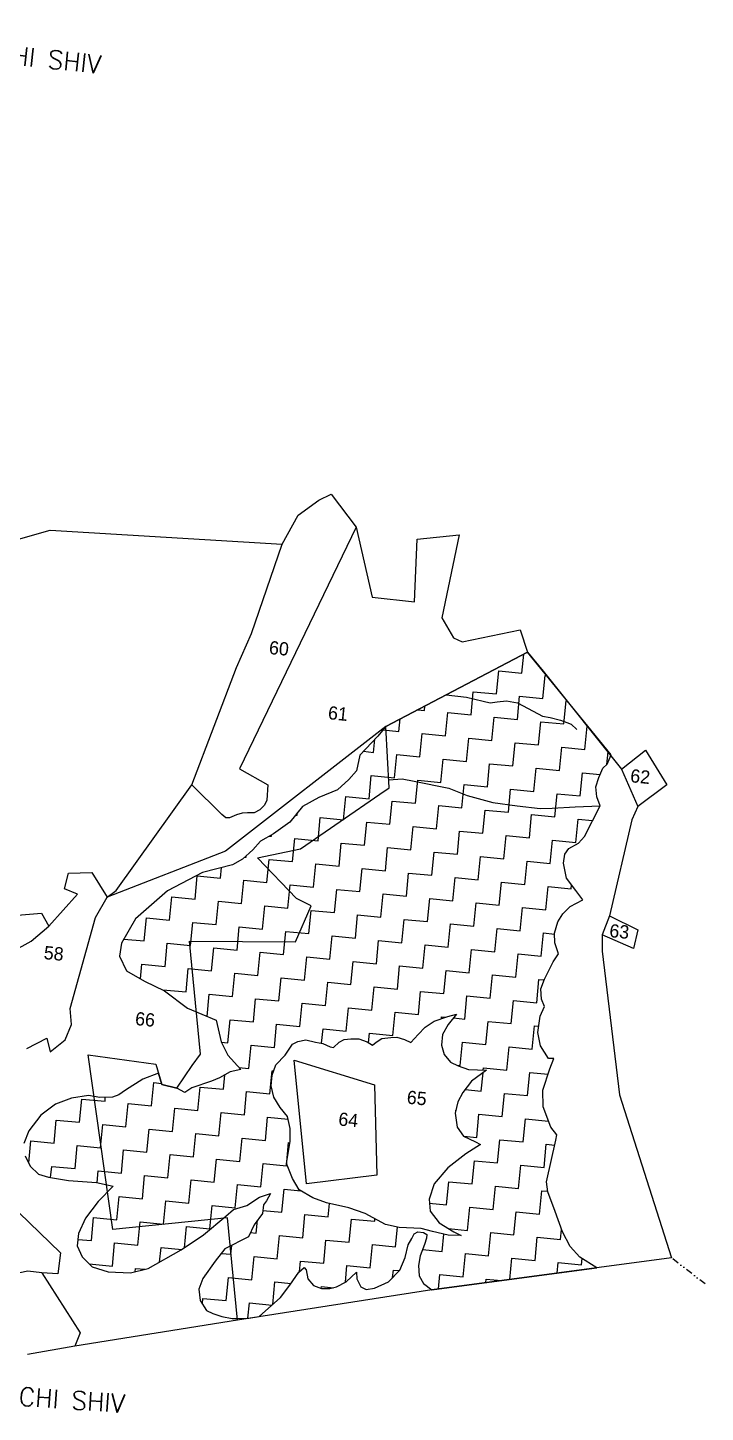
# Model space of a CAD drawing. Header units: metres. Extents: x 267114 to 268529, y 2134053 to 2135446.
# Drawn here: x 268026 to 268529, y 2134053 to 2135081 of the extents above; entities that cross this region are included whole.
import ezdxf

# ---------------------------------------------------------------- set-up
doc = ezdxf.new("R2010")
doc.units = ezdxf.units.M
doc.linetypes.add('DIVIDE', pattern=[1.25, 0.5, -0.25, 0, -0.25, 0, -0.25])
for name, color, linetype in [('LINE_WATER', 4, 'Continuous'), ('POLY_HATCH', 12, 'Continuous'), ('POLY_PARCEL', 6, 'Continuous'), ('TEXT_MAPOUT', 7, 'Continuous'), ('TEXT_PARCEL', 7, 'Continuous'), ('V_BOUND_LINE', 7, 'Continuous'), ('V_DIVIDE_LINE', 7, 'DIVIDE')]:
    doc.layers.add(name, color=color, linetype=linetype)
doc.styles.get("Standard").update_dxf_attribs({"font": 'simplex.shx'})
doc.styles.add('TEXT_MAP', font='')
doc.styles.get('TEXT_MAP').set_extended_font_data('Kruti Dev 050')

msp = doc.modelspace()

# ---------------------------------------------------------------- linework, layer by layer
at = {"layer": 'LINE_WATER'}
for p, q in [((268336.9, 2134585.4), (268352, 2134583.8)), ((268352, 2134583.8), (268364.3, 2134580.7)), ((268364.3, 2134580.7), (268369.7, 2134579.6)), ((268369.7, 2134579.6), (268374.9, 2134580.2)), ((268374.9, 2134580.2), (268381.8, 2134580.9)), ((268381.8, 2134580.9), (268389.9, 2134579.6)), ((268389.9, 2134579.6), (268401.6, 2134573.2)), ((268401.6, 2134573.2), (268408.4, 2134569.5)), ((268408.4, 2134569.5), (268414.1, 2134568.5)), ((268414.1, 2134568.5), (268421.8, 2134566.6)), ((268421.8, 2134566.6), (268426.6, 2134564.8)), ((268426.6, 2134564.8), (268429.7, 2134563.6)), ((268429.7, 2134563.6), (268434, 2134559.7)), ((268294.3, 2134522.4), (268304.2, 2134523)), ((268304.2, 2134523), (268313.3, 2134521.3)), ((268313.3, 2134521.3), (268338.8, 2134516.1)), ((268338.8, 2134516.1), (268352.5, 2134510.7)), ((268352.5, 2134510.7), (268371.5, 2134505.5)), ((268371.5, 2134505.5), (268389.6, 2134502.9)), ((268389.6, 2134502.9), (268406.7, 2134501)), ((268415.7, 2134501.2), (268432.8, 2134502.3)), ((268432.8, 2134502.3), (268451.2, 2134502.9)), ((268406.7, 2134501), (268415.7, 2134501.2))]:
    msp.add_line(p, q, dxfattribs=at)
at = {"layer": 'POLY_HATCH'}
for p, q in [((268397.4, 2134617.2), (268292.1, 2134561.8)), ((268442.2, 2134562.1), (268397.4, 2134617.2)), ((268286.2, 2134554.8), (268272.8, 2134540.7)), ((268292.1, 2134561.8), (268286.2, 2134554.8)), ((268459.4, 2134540.9), (268442.2, 2134562.1)), ((268272.8, 2134540.7), (268270.3, 2134529)), ((268453.2, 2134530.9), (268456.5, 2134533.9)), ((268456.5, 2134533.9), (268459.4, 2134540.9)), ((268264.7, 2134522.5), (268256.3, 2134514.9)), ((268270.3, 2134529), (268264.7, 2134522.5)), ((268448, 2134517.2), (268450.3, 2134524)), ((268450.3, 2134524), (268453.2, 2134530.9)), ((268256.3, 2134514.9), (268242.3, 2134509.2)), ((268448.9, 2134509.7), (268448, 2134517.2)), ((268230.4, 2134502.6), (268220.9, 2134490.9)), ((268242.3, 2134509.2), (268230.4, 2134502.6)), ((268439.7, 2134480.3), (268451.2, 2134502.9)), ((268451.2, 2134502.9), (268448.9, 2134509.7)), ((268208.8, 2134482.2), (268199.1, 2134476.8)), ((268220.9, 2134490.9), (268208.8, 2134482.2)), ((268199.1, 2134476.8), (268193.5, 2134470.4)), ((268425, 2134467.2), (268427.9, 2134471.3)), ((268427.9, 2134471.3), (268435.1, 2134475.3)), ((268435.1, 2134475.3), (268439.7, 2134480.3)), ((268185.8, 2134463.4), (268178.4, 2134459.2)), ((268193.5, 2134470.4), (268185.8, 2134463.4)), ((268424.1, 2134460.5), (268425, 2134467.2)), ((268426.3, 2134449.3), (268424.1, 2134460.5)), ((268156, 2134453.6), (268130.1, 2134440)), ((268178.4, 2134459.2), (268156, 2134453.6)), ((268130.1, 2134440), (268106.2, 2134419.1)), ((268433.1, 2134440.2), (268426.3, 2134449.3)), ((268438.5, 2134433.3), (268433.1, 2134440.2)), ((268428.9, 2134428.3), (268438.5, 2134433.3)), ((268106.2, 2134419.1), (268096, 2134401.1)), ((268419.9, 2134416.8), (268423.5, 2134422.8)), ((268423.5, 2134422.8), (268428.9, 2134428.3)), ((268417.4, 2134408.4), (268419.9, 2134416.8)), ((268096, 2134401.1), (268094.4, 2134391.4)), ((268417.5, 2134401.3), (268417.4, 2134408.4)), ((268420.3, 2134393.1), (268417.5, 2134401.3)), ((268094.4, 2134391.4), (268099.6, 2134380.4)), ((268416.3, 2134387.1), (268420.3, 2134393.1)), ((268099.6, 2134380.4), (268113, 2134372.7)), ((268410, 2134374.4), (268416.3, 2134387.1)), ((268113, 2134372.7), (268127.8, 2134365.7)), ((268407.3, 2134367), (268410, 2134374.4)), ((268127.8, 2134365.7), (268144.8, 2134352.8)), ((268407.7, 2134359.5), (268407.3, 2134367)), ((268409.9, 2134353.9), (268407.7, 2134359.5)), ((268144.8, 2134352.8), (268166.2, 2134343.8)), ((268338.2, 2134346.5), (268344.7, 2134348.4)), ((268344.7, 2134348.4), (268338.5, 2134340.7)), ((268406.7, 2134346.8), (268409.9, 2134353.9)), ((268166.2, 2134343.8), (268169.8, 2134327.7)), ((268316.1, 2134333.1), (268321.3, 2134338.6)), ((268321.3, 2134338.6), (268328, 2134343.1)), ((268328, 2134343.1), (268338.2, 2134346.5)), ((268338.5, 2134340.7), (268334.2, 2134333.2)), ((268405, 2134334.8), (268406.7, 2134346.8)), ((268169.8, 2134327.7), (268174.9, 2134317.9)), ((268222.8, 2134326), (268226.8, 2134328.1)), ((268226.8, 2134328.1), (268232.7, 2134329.2)), ((268232.7, 2134329.2), (268240, 2134327.6)), ((268240, 2134327.6), (268245.3, 2134326.6)), ((268245.3, 2134326.6), (268250.8, 2134324.1)), ((268253.2, 2134323.5), (268257.5, 2134327.6)), ((268257.5, 2134327.6), (268261.2, 2134329.4)), ((268261.2, 2134329.4), (268266.2, 2134330)), ((268266.2, 2134330), (268272.2, 2134330)), ((268272.2, 2134330), (268278.3, 2134327.7)), ((268278.3, 2134327.7), (268282.2, 2134325.2)), ((268282.2, 2134325.2), (268284.9, 2134327.6)), ((268284.9, 2134327.6), (268289.2, 2134330.2)), ((268289.2, 2134330.2), (268295.9, 2134330.9)), ((268295.9, 2134330.9), (268300.3, 2134331.3)), ((268300.3, 2134331.3), (268305.9, 2134329.4)), ((268305.9, 2134329.4), (268310.6, 2134327.3)), ((268310.6, 2134327.3), (268316.1, 2134333.1)), ((268334.2, 2134333.2), (268333.4, 2134325.4)), ((268407, 2134324.7), (268405, 2134334.8)), ((268174.9, 2134317.9), (268184.5, 2134307.1)), ((268210.6, 2134310.8), (268217.3, 2134317.8)), ((268217.3, 2134317.8), (268222.8, 2134326)), ((268250.8, 2134324.1), (268253.2, 2134323.5)), ((268333.4, 2134325.4), (268335.5, 2134318.3)), ((268335.5, 2134318.3), (268340.1, 2134312.7)), ((268413, 2134315.4), (268407, 2134324.7)), ((268184.5, 2134307.1), (268176.7, 2134305.4)), ((268207.7, 2134303.1), (268210.6, 2134310.8)), ((268340.1, 2134312.7), (268345.9, 2134309.9)), ((268345.9, 2134309.9), (268353.6, 2134307.2)), ((268353.6, 2134307.2), (268366.9, 2134306.8)), ((268366.9, 2134306.8), (268355.7, 2134298.5)), ((268408.8, 2134291.9), (268413.9, 2134307.6)), ((268416.8, 2134315.3), (268413, 2134315.4)), ((268413.9, 2134307.6), (268416.8, 2134315.3)), ((268111.8, 2134300), (268098.9, 2134291.9)), ((268123.3, 2134304.6), (268111.8, 2134300)), ((268125.8, 2134296.1), (268123.3, 2134304.6)), ((268137.1, 2134293.3), (268125.8, 2134296.1)), ((268162.6, 2134298.6), (268148.1, 2134293.7)), ((268168.6, 2134301), (268162.6, 2134298.6)), ((268176.7, 2134305.4), (268168.6, 2134301)), ((268206.9, 2134295), (268207.7, 2134303.1)), ((268355.7, 2134298.5), (268349.4, 2134290.1)), ((268058.9, 2134286), (268047, 2134281.6)), ((268071.4, 2134287.8), (268058.9, 2134286)), ((268079.8, 2134286.4), (268071.4, 2134287.8)), ((268089.1, 2134286.6), (268079.8, 2134286.4)), ((268093.9, 2134288.3), (268089.1, 2134286.6)), ((268098.9, 2134291.9), (268093.9, 2134288.3)), ((268142.8, 2134290.1), (268137.1, 2134293.3)), ((268148.1, 2134293.7), (268142.8, 2134290.1)), ((268209.1, 2134286.7), (268206.9, 2134295)), ((268213.6, 2134278.9), (268209.1, 2134286.7)), ((268349.4, 2134290.1), (268345.7, 2134283.1)), ((268408.9, 2134279.6), (268408.8, 2134291.9)), ((268047, 2134281.6), (268036, 2134273.4)), ((268219.2, 2134272.3), (268213.6, 2134278.9)), ((268345.7, 2134283.1), (268343.6, 2134274.8)), ((268414.6, 2134264.3), (268408.9, 2134279.6)), ((268036, 2134273.4), (268027.2, 2134261.8)), ((268221.1, 2134263.3), (268219.2, 2134272.3)), ((268343.6, 2134274.8), (268345, 2134264.5)), ((268027.2, 2134261.8), (268023.3, 2134252.3)), ((268221.2, 2134253.7), (268221.1, 2134263.3)), ((268345, 2134264.5), (268349.8, 2134257.8)), ((268349.8, 2134257.8), (268358.7, 2134253.6)), ((268411.4, 2134223.7), (268418.3, 2134254.7)), ((268419.2, 2134258.6), (268414.6, 2134264.3)), ((268418.3, 2134254.7), (268419.2, 2134258.6)), ((268218.5, 2134237.4), (268221.2, 2134253.7)), ((268351.6, 2134244.7), (268338.2, 2134234.3)), ((268362.4, 2134251.6), (268351.6, 2134244.7)), ((268358.7, 2134253.6), (268362.4, 2134251.6)), ((268024.3, 2134243.2), (268028.2, 2134235.4)), ((268028.2, 2134235.4), (268034.2, 2134229.6)), ((268222.9, 2134226.3), (268218.5, 2134237.4)), ((268338.2, 2134234.3), (268328, 2134222.3)), ((268034.2, 2134229.6), (268041.7, 2134227.3)), ((268041.7, 2134227.3), (268056.5, 2134224.7)), ((268056.5, 2134224.7), (268077.4, 2134223.2)), ((268227.8, 2134217.9), (268222.9, 2134226.3)), ((268077.4, 2134223.2), (268089.8, 2134220.7)), ((268089.8, 2134220.7), (268078.5, 2134209.2)), ((268198.3, 2134212.4), (268206.5, 2134215.2)), ((268206.5, 2134215.2), (268203.5, 2134209.8)), ((268237.9, 2134212), (268227.8, 2134217.9)), ((268328, 2134222.3), (268324.2, 2134210.9)), ((268412.4, 2134216.4), (268411.4, 2134223.7)), ((268417.8, 2134201.9), (268412.4, 2134216.4)), ((268078.5, 2134209.2), (268069.1, 2134196.9)), ((268173.3, 2134198.4), (268179, 2134203.3)), ((268179, 2134203.3), (268188.9, 2134206.2)), ((268188.9, 2134206.2), (268198.3, 2134212.4)), ((268201.3, 2134206.8), (268200.7, 2134200.3)), ((268203.5, 2134209.8), (268201.3, 2134206.8)), ((268248, 2134208.3), (268237.9, 2134212)), ((268264.6, 2134204.5), (268248, 2134208.3)), ((268276.8, 2134200.3), (268264.6, 2134204.5)), ((268324.2, 2134210.9), (268325, 2134202)), ((268069.1, 2134196.9), (268063.9, 2134185.4)), ((268156.9, 2134184.4), (268173.3, 2134198.4)), ((268200.7, 2134200.3), (268194.4, 2134191.8)), ((268291.9, 2134192.2), (268276.8, 2134200.3)), ((268325, 2134202), (268331.8, 2134193.4)), ((268331.8, 2134193.4), (268342.6, 2134186.6)), ((268423.2, 2134186.6), (268417.8, 2134201.9)), ((268063.9, 2134185.4), (268063, 2134176.3)), ((268140.2, 2134173.2), (268156.9, 2134184.4)), ((268190.2, 2134182.9), (268172.6, 2134174)), ((268194.4, 2134191.8), (268190.2, 2134182.9)), ((268302.1, 2134189.9), (268291.9, 2134192.2)), ((268318.4, 2134189.1), (268302.1, 2134189.9)), ((268311.4, 2134181.8), (268313.1, 2134185.2)), ((268313.1, 2134185.2), (268316, 2134186.6)), ((268316, 2134186.6), (268320.1, 2134186.2)), ((268326.7, 2134186.9), (268318.4, 2134189.1)), ((268320.1, 2134186.2), (268322.7, 2134184.8)), ((268322.7, 2134184.8), (268322.4, 2134182.1)), ((268338.5, 2134184.1), (268326.7, 2134186.9)), ((268348.1, 2134184), (268338.5, 2134184.1)), ((268342.6, 2134186.6), (268348.1, 2134184)), ((268428.9, 2134175.7), (268423.2, 2134186.6)), ((268063, 2134176.3), (268066.6, 2134168)), ((268115.6, 2134159.4), (268140.2, 2134173.2)), ((268172.6, 2134174), (268165.4, 2134164.8)), ((268306.5, 2134167.5), (268308.8, 2134177.1)), ((268308.8, 2134177.1), (268311.4, 2134181.8)), ((268320.9, 2134177.3), (268317.6, 2134168.9)), ((268322.4, 2134182.1), (268320.9, 2134177.3)), ((268436.1, 2134167.9), (268428.9, 2134175.7)), ((268066.6, 2134168), (268074.1, 2134160.7)), ((268165.4, 2134164.8), (268156.2, 2134152)), ((268302.6, 2134158.3), (268306.5, 2134167.5)), ((268317.6, 2134168.9), (268316.3, 2134161.6)), ((268448.8, 2134159.9), (268436.1, 2134167.9)), ((268074.1, 2134160.7), (268086, 2134157.1)), ((268086, 2134157.1), (268102.7, 2134156.3)), ((268102.7, 2134156.3), (268115.6, 2134159.4)), ((268156.2, 2134152), (268153.3, 2134144.1)), ((268220.9, 2134147), (268227.6, 2134156.7)), ((268227.6, 2134156.7), (268231.5, 2134160.2)), ((268231.5, 2134160.2), (268233, 2134158.4)), ((268233, 2134158.4), (268234.3, 2134151.9)), ((268234.3, 2134151.9), (268238.5, 2134146.9)), ((268262.6, 2134149.6), (268270.4, 2134156.8)), ((268270.4, 2134156.8), (268270.7, 2134151.8)), ((268270.7, 2134151.8), (268273.7, 2134145.8)), ((268294.1, 2134149.5), (268302.6, 2134158.3)), ((268316.3, 2134161.6), (268316.9, 2134153.9)), ((268316.9, 2134153.9), (268320.2, 2134148.4)), ((268326.4, 2134143.6), (268448.8, 2134159.9)), ((268153.3, 2134144.1), (268154.4, 2134135.8)), ((268214, 2134137.8), (268220.9, 2134147)), ((268238.5, 2134146.9), (268244.3, 2134144.7)), ((268244.3, 2134144.7), (268250.6, 2134144.6)), ((268250.6, 2134144.6), (268255.6, 2134145.8)), ((268255.6, 2134145.8), (268262.6, 2134149.6)), ((268273.7, 2134145.8), (268277.6, 2134143.8)), ((268277.6, 2134143.8), (268283.7, 2134144.8)), ((268283.7, 2134144.8), (268294.1, 2134149.5)), ((268320.2, 2134148.4), (268326.4, 2134143.6)), ((268154.4, 2134135.8), (268159.1, 2134128.3)), ((268198, 2134123.7), (268214, 2134137.8)), ((268159.1, 2134128.3), (268163.8, 2134126)), ((268163.8, 2134126), (268170.4, 2134123.7)), ((268170.4, 2134123.7), (268178, 2134122.4)), ((268178, 2134122.4), (268182, 2134122.4)), ((268182, 2134122.4), (268190.5, 2134122.6)), ((268190.5, 2134122.6), (268198, 2134123.7))]:
    msp.add_line(p, q, dxfattribs=at)
at = {"layer": 'POLY_HATCH', "linetype": 'Continuous'}
for p, q in [((268393.2, 2134601.6), (268394.6, 2134615.7)), ((268374.3, 2134586.1), (268376, 2134603.3)), ((268376, 2134603.3), (268393.2, 2134601.6)), ((268408.8, 2134582.7), (268410.5, 2134599.9)), ((268410.5, 2134599.9), (268411.5, 2134599.8)), ((268355.4, 2134570.5), (268357, 2134587.7)), ((268357, 2134587.7), (268374.3, 2134586.1)), ((268389.8, 2134567.1), (268391.5, 2134584.4)), ((268391.5, 2134584.4), (268408.8, 2134582.7)), ((268315.9, 2134574.3), (268320.9, 2134573.9)), ((268320.9, 2134573.9), (268321.2, 2134577.1)), ((268424.3, 2134563.8), (268426, 2134581)), ((268426, 2134581), (268426.9, 2134580.9)), ((268301.9, 2134558.3), (268302.8, 2134567.5)), ((268336.4, 2134554.9), (268338.1, 2134572.2)), ((268338.1, 2134572.2), (268355.4, 2134570.5)), ((268370.9, 2134551.6), (268372.6, 2134568.8)), ((268372.6, 2134568.8), (268389.8, 2134567.1)), ((268405.4, 2134548.2), (268407.1, 2134565.5)), ((268407.1, 2134565.5), (268424.3, 2134563.8)), ((268290.1, 2134559.5), (268301.9, 2134558.3)), ((268317.5, 2134539.4), (268319.2, 2134556.6)), ((268319.2, 2134556.6), (268336.4, 2134554.9)), ((268352, 2134536), (268353.7, 2134553.3)), ((268353.7, 2134553.3), (268370.9, 2134551.6)), ((268439.9, 2134544.8), (268441.6, 2134562.1)), ((268441.6, 2134562.1), (268442.2, 2134562)), ((268275.5, 2134543.5), (268283, 2134542.7)), ((268283, 2134542.7), (268284, 2134552.5)), ((268386.5, 2134532.6), (268388.2, 2134549.9)), ((268388.2, 2134549.9), (268405.4, 2134548.2)), ((268421, 2134529.3), (268422.7, 2134546.5)), ((268422.7, 2134546.5), (268439.9, 2134544.8)), ((268456.2, 2134533.6), (268457.1, 2134543.2)), ((268457.1, 2134543.2), (268457.6, 2134543.1)), ((268298.6, 2134523.8), (268300.3, 2134541.1)), ((268300.3, 2134541.1), (268317.5, 2134539.4)), ((268333.1, 2134520.4), (268334.7, 2134537.7)), ((268334.7, 2134537.7), (268352, 2134536)), ((268367.6, 2134517.1), (268369.2, 2134534.3)), ((268369.2, 2134534.3), (268386.5, 2134532.6)), ((268279.7, 2134508.2), (268281.3, 2134525.5)), ((268281.3, 2134525.5), (268298.6, 2134523.8)), ((268314.1, 2134504.9), (268315.8, 2134522.1)), ((268315.8, 2134522.1), (268333.1, 2134520.4)), ((268402, 2134513.7), (268403.7, 2134531)), ((268403.7, 2134531), (268421, 2134529.3)), ((268436.5, 2134510.4), (268438.2, 2134527.6)), ((268438.2, 2134527.6), (268451.3, 2134526.3)), ((268348.6, 2134501.5), (268350.3, 2134518.8)), ((268350.3, 2134518.8), (268367.6, 2134517.1)), ((268383.1, 2134498.2), (268384.8, 2134515.4)), ((268384.8, 2134515.4), (268402, 2134513.7)), ((268417.6, 2134494.8), (268419.3, 2134512)), ((268419.3, 2134512), (268436.5, 2134510.4)), ((268260.7, 2134492.7), (268262.4, 2134509.9)), ((268262.4, 2134509.9), (268279.7, 2134508.2)), ((268295.2, 2134489.3), (268296.9, 2134506.6)), ((268296.9, 2134506.6), (268314.1, 2134504.9)), ((268329.7, 2134486), (268331.4, 2134503.2)), ((268331.4, 2134503.2), (268348.6, 2134501.5)), ((268225.2, 2134496.1), (268226.2, 2134496)), ((268226.2, 2134496), (268226.4, 2134497.7)), ((268241.8, 2134477.1), (268243.5, 2134494.4)), ((268243.5, 2134494.4), (268260.7, 2134492.7)), ((268276.3, 2134473.8), (268278, 2134491)), ((268278, 2134491), (268295.2, 2134489.3)), ((268364.2, 2134482.6), (268365.9, 2134499.8)), ((268365.9, 2134499.8), (268383.1, 2134498.2)), ((268398.7, 2134479.2), (268400.4, 2134496.5)), ((268400.4, 2134496.5), (268417.6, 2134494.8)), ((268433.2, 2134475.9), (268434.9, 2134493.1)), ((268434.9, 2134493.1), (268445.7, 2134492.1)), ((268207.3, 2134480.5), (268207.4, 2134481.5)), ((268310.8, 2134470.4), (268312.5, 2134487.6)), ((268312.5, 2134487.6), (268329.7, 2134486)), ((268345.3, 2134467), (268346.9, 2134484.3)), ((268346.9, 2134484.3), (268364.2, 2134482.6)), ((268379.8, 2134463.7), (268381.4, 2134480.9)), ((268381.4, 2134480.9), (268398.7, 2134479.2)), ((268205.9, 2134480.6), (268207.3, 2134480.5)), ((268222.9, 2134461.6), (268224.6, 2134478.8)), ((268224.6, 2134478.8), (268241.8, 2134477.1)), ((268257.4, 2134458.2), (268259, 2134475.4)), ((268259, 2134475.4), (268276.3, 2134473.8)), ((268291.9, 2134454.8), (268293.5, 2134472.1)), ((268293.5, 2134472.1), (268310.8, 2134470.4)), ((268414.2, 2134460.3), (268415.9, 2134477.5)), ((268415.9, 2134477.5), (268433.2, 2134475.9)), ((268187.6, 2134465), (268188.4, 2134464.9)), ((268188.4, 2134464.9), (268188.5, 2134465.8)), ((268203.9, 2134446), (268205.6, 2134463.2)), ((268205.6, 2134463.2), (268222.9, 2134461.6)), ((268326.3, 2134451.5), (268328, 2134468.7)), ((268328, 2134468.7), (268345.3, 2134467)), ((268360.8, 2134448.1), (268362.5, 2134465.3)), ((268362.5, 2134465.3), (268379.8, 2134463.7)), ((268395.3, 2134444.7), (268397, 2134462)), ((268397, 2134462), (268414.2, 2134460.3)), ((268150.5, 2134433.8), (268152.2, 2134451)), ((268152.2, 2134451), (268169.5, 2134449.4)), ((268169.5, 2134449.4), (268170.2, 2134457.1)), ((268238.4, 2134442.6), (268240.1, 2134459.9)), ((268240.1, 2134459.9), (268257.4, 2134458.2)), ((268272.9, 2134439.3), (268274.6, 2134456.5)), ((268274.6, 2134456.5), (268291.9, 2134454.8)), ((268307.4, 2134435.9), (268309.1, 2134453.1)), ((268309.1, 2134453.1), (268326.3, 2134451.5)), ((268185, 2134430.4), (268186.7, 2134447.7)), ((268186.7, 2134447.7), (268203.9, 2134446)), ((268219.5, 2134427.1), (268221.2, 2134444.3)), ((268221.2, 2134444.3), (268238.4, 2134442.6)), ((268254, 2134423.7), (268255.7, 2134440.9)), ((268255.7, 2134440.9), (268272.9, 2134439.3)), ((268341.9, 2134432.5), (268343.6, 2134449.8)), ((268343.6, 2134449.8), (268360.8, 2134448.1)), ((268376.4, 2134429.2), (268378.1, 2134446.4)), ((268378.1, 2134446.4), (268395.3, 2134444.7)), ((268410.9, 2134425.8), (268412.6, 2134443.1)), ((268412.6, 2134443.1), (268429.8, 2134441.4)), ((268429.8, 2134441.4), (268430.1, 2134444.2)), ((268131.6, 2134418.2), (268133.3, 2134435.5)), ((268133.3, 2134435.5), (268150.5, 2134433.8)), ((268166.1, 2134414.9), (268167.8, 2134432.1)), ((268167.8, 2134432.1), (268185, 2134430.4)), ((268288.5, 2134420.3), (268290.2, 2134437.6)), ((268290.2, 2134437.6), (268307.4, 2134435.9)), ((268323, 2134417), (268324.7, 2134434.2)), ((268324.7, 2134434.2), (268341.9, 2134432.5)), ((268357.5, 2134413.6), (268359.1, 2134430.9)), ((268359.1, 2134430.9), (268376.4, 2134429.2)), ((268112.7, 2134402.7), (268114.4, 2134419.9)), ((268114.4, 2134419.9), (268131.6, 2134418.2)), ((268200.6, 2134411.5), (268202.3, 2134428.7)), ((268202.3, 2134428.7), (268219.5, 2134427.1)), ((268235.1, 2134408.1), (268236.8, 2134425.4)), ((268236.8, 2134425.4), (268254, 2134423.7)), ((268269.6, 2134404.8), (268271.2, 2134422)), ((268271.2, 2134422), (268288.5, 2134420.3)), ((268392, 2134410.2), (268393.6, 2134427.5)), ((268393.6, 2134427.5), (268410.9, 2134425.8)), ((268147.2, 2134399.3), (268148.8, 2134416.5)), ((268148.8, 2134416.5), (268166.1, 2134414.9)), ((268181.7, 2134395.9), (268183.3, 2134413.2)), ((268183.3, 2134413.2), (268200.6, 2134411.5)), ((268216.1, 2134392.6), (268217.8, 2134409.8)), ((268217.8, 2134409.8), (268235.1, 2134408.1)), ((268304.1, 2134401.4), (268305.7, 2134418.7)), ((268305.7, 2134418.7), (268323, 2134417)), ((268338.5, 2134398), (268340.2, 2134415.3)), ((268340.2, 2134415.3), (268357.5, 2134413.6)), ((268373, 2134394.7), (268374.7, 2134411.9)), ((268374.7, 2134411.9), (268392, 2134410.2)), ((268097.7, 2134404.1), (268112.7, 2134402.7)), ((268128.2, 2134383.7), (268129.9, 2134401)), ((268129.9, 2134401), (268147.2, 2134399.3)), ((268250.6, 2134389.2), (268252.3, 2134406.5)), ((268252.3, 2134406.5), (268269.6, 2134404.8)), ((268285.1, 2134385.8), (268286.8, 2134403.1)), ((268286.8, 2134403.1), (268304.1, 2134401.4)), ((268319.6, 2134382.5), (268321.3, 2134399.7)), ((268321.3, 2134399.7), (268338.5, 2134398)), ((268407.5, 2134391.3), (268409.2, 2134408.6)), ((268409.2, 2134408.6), (268417.4, 2134407.8)), ((268162.7, 2134380.4), (268164.4, 2134397.6)), ((268164.4, 2134397.6), (268181.7, 2134395.9)), ((268197.2, 2134377), (268198.9, 2134394.3)), ((268198.9, 2134394.3), (268216.1, 2134392.6)), ((268231.7, 2134373.6), (268233.4, 2134390.9)), ((268233.4, 2134390.9), (268250.6, 2134389.2)), ((268354.1, 2134379.1), (268355.8, 2134396.4)), ((268355.8, 2134396.4), (268373, 2134394.7)), ((268388.6, 2134375.8), (268390.3, 2134393)), ((268390.3, 2134393), (268407.5, 2134391.3)), ((268109.9, 2134374.5), (268111, 2134385.4)), ((268111, 2134385.4), (268128.2, 2134383.7)), ((268143.8, 2134364.8), (268145.5, 2134382.1)), ((268145.5, 2134382.1), (268162.7, 2134380.4)), ((268178.3, 2134361.4), (268180, 2134378.7)), ((268180, 2134378.7), (268197.2, 2134377)), ((268266.2, 2134370.3), (268267.9, 2134387.5)), ((268267.9, 2134387.5), (268285.1, 2134385.8)), ((268300.7, 2134366.9), (268302.4, 2134384.2)), ((268302.4, 2134384.2), (268319.6, 2134382.5)), ((268335.2, 2134363.6), (268336.9, 2134380.8)), ((268336.9, 2134380.8), (268354.1, 2134379.1)), ((268212.8, 2134358.1), (268214.5, 2134375.3)), ((268214.5, 2134375.3), (268231.7, 2134373.6)), ((268247.3, 2134354.7), (268249, 2134372)), ((268249, 2134372), (268266.2, 2134370.3)), ((268281.8, 2134351.4), (268283.4, 2134368.6)), ((268283.4, 2134368.6), (268300.7, 2134366.9)), ((268369.7, 2134360.2), (268371.4, 2134377.4)), ((268371.4, 2134377.4), (268388.6, 2134375.8)), ((268404.2, 2134356.8), (268405.8, 2134374.1)), ((268405.8, 2134374.1), (268409.7, 2134373.7)), ((268126.5, 2134366.3), (268126.6, 2134366.5)), ((268126.6, 2134366.5), (268143.8, 2134364.8)), ((268159.4, 2134346.6), (268161, 2134363.1)), ((268161, 2134363.1), (268178.3, 2134361.4)), ((268193.9, 2134342.5), (268195.5, 2134359.8)), ((268195.5, 2134359.8), (268212.8, 2134358.1)), ((268316.3, 2134348), (268317.9, 2134365.2)), ((268317.9, 2134365.2), (268335.2, 2134363.6)), ((268350.7, 2134344.6), (268352.4, 2134361.9)), ((268352.4, 2134361.9), (268369.7, 2134360.2)), ((268385.2, 2134341.3), (268386.9, 2134358.5)), ((268386.9, 2134358.5), (268404.2, 2134356.8)), ((268228.3, 2134339.2), (268230, 2134356.4)), ((268230, 2134356.4), (268247.3, 2134354.7)), ((268262.8, 2134335.8), (268264.5, 2134353)), ((268264.5, 2134353), (268281.8, 2134351.4)), ((268297.3, 2134332.4), (268299, 2134349.7)), ((268299, 2134349.7), (268316.3, 2134348)), ((268174.9, 2134327), (268176.6, 2134344.2)), ((268176.6, 2134344.2), (268193.9, 2134342.5)), ((268209.4, 2134323.6), (268211.1, 2134340.8)), ((268211.1, 2134340.8), (268228.3, 2134339.2)), ((268244.5, 2134326.7), (268245.6, 2134337.5)), ((268245.6, 2134337.5), (268262.8, 2134335.8)), ((268333.4, 2134344.9), (268333.5, 2134346.3)), ((268333.5, 2134346.3), (268336.7, 2134346)), ((268342.3, 2134345.5), (268350.7, 2134344.6)), ((268366.3, 2134325.7), (268368, 2134342.9)), ((268368, 2134342.9), (268385.2, 2134341.3)), ((268400.8, 2134322.3), (268402.5, 2134339.6)), ((268402.5, 2134339.6), (268405.7, 2134339.3)), ((268169.9, 2134327.4), (268174.9, 2134327)), ((268279.4, 2134327), (268280.1, 2134334.1)), ((268280.1, 2134334.1), (268297.3, 2134332.4)), ((268347.4, 2134310.1), (268349.1, 2134327.4)), ((268349.1, 2134327.4), (268366.3, 2134325.7)), ((268190.5, 2134308), (268192.2, 2134325.3)), ((268192.2, 2134325.3), (268209.4, 2134323.6)), ((268381.9, 2134306.8), (268383.6, 2134324)), ((268383.6, 2134324), (268400.8, 2134322.3)), ((268183, 2134308.8), (268190.5, 2134308)), ((268206.1, 2134289.1), (268207.7, 2134306.3)), ((268207.7, 2134306.3), (268208.9, 2134306.2)), ((268344.9, 2134310.4), (268347.4, 2134310.1)), ((268364.5, 2134306.8), (268364.6, 2134308.5)), ((268364.6, 2134308.5), (268381.9, 2134306.8)), ((268118.1, 2134280.3), (268119.8, 2134297.5)), ((268119.8, 2134297.5), (268125.6, 2134296.9)), ((268171.6, 2134292.5), (268172.6, 2134303.2)), ((268362.9, 2134291.2), (268364.3, 2134304.8)), ((268397.4, 2134287.8), (268399.1, 2134305.1)), ((268399.1, 2134305.1), (268412.6, 2134303.8)), ((268083.7, 2134283.6), (268083.9, 2134286.5)), ((268152.6, 2134276.9), (268154.3, 2134294.1)), ((268154.3, 2134294.1), (268171.6, 2134292.5)), ((268187.1, 2134273.5), (268188.8, 2134290.8)), ((268188.8, 2134290.8), (268206.1, 2134289.1)), ((268351.1, 2134292.4), (268362.9, 2134291.2)), ((268378.5, 2134272.3), (268380.2, 2134289.5)), ((268380.2, 2134289.5), (268397.4, 2134287.8)), ((268064.7, 2134268.1), (268066.4, 2134285.3)), ((268066.4, 2134285.3), (268083.7, 2134283.6)), ((268099.2, 2134264.7), (268100.9, 2134281.9)), ((268100.9, 2134281.9), (268118.1, 2134280.3)), ((268133.7, 2134261.3), (268135.4, 2134278.6)), ((268135.4, 2134278.6), (268152.6, 2134276.9)), ((268168.2, 2134258), (268169.9, 2134275.2)), ((268169.9, 2134275.2), (268187.1, 2134273.5)), ((268343.8, 2134275.7), (268344, 2134275.6)), ((268344, 2134275.6), (268344.2, 2134277.1)), ((268045.8, 2134252.5), (268047.5, 2134269.7)), ((268047.5, 2134269.7), (268064.7, 2134268.1)), ((268080.3, 2134249.1), (268082, 2134266.4)), ((268082, 2134266.4), (268099.2, 2134264.7)), ((268202.7, 2134254.6), (268204.4, 2134271.9)), ((268204.4, 2134271.9), (268219.6, 2134270.4)), ((268359.6, 2134256.7), (268361.3, 2134274)), ((268361.3, 2134274), (268378.5, 2134272.3)), ((268394.1, 2134253.4), (268395.8, 2134270.6)), ((268395.8, 2134270.6), (268412.9, 2134268.9)), ((268114.8, 2134245.8), (268116.5, 2134263)), ((268116.5, 2134263), (268133.7, 2134261.3)), ((268149.3, 2134242.4), (268151, 2134259.7)), ((268151, 2134259.7), (268168.2, 2134258)), ((268183.8, 2134239), (268185.4, 2134256.3)), ((268185.4, 2134256.3), (268202.7, 2134254.6)), ((268350.1, 2134257.6), (268359.6, 2134256.7)), ((268375.1, 2134237.8), (268376.8, 2134255)), ((268376.8, 2134255), (268394.1, 2134253.4)), ((268027, 2134237.9), (268028.6, 2134254.2)), ((268028.6, 2134254.2), (268045.8, 2134252.5)), ((268061.4, 2134233.6), (268063, 2134250.8)), ((268063, 2134250.8), (268080.3, 2134249.1)), ((268095.9, 2134230.2), (268097.5, 2134247.5)), ((268097.5, 2134247.5), (268114.8, 2134245.8)), ((268218.3, 2134235.7), (268219.9, 2134252.9)), ((268219.9, 2134252.9), (268221.1, 2134252.8)), ((268409.6, 2134234.4), (268411.3, 2134251.7)), ((268411.3, 2134251.7), (268417.5, 2134251.1)), ((268043.3, 2134227), (268044.1, 2134235.3)), ((268044.1, 2134235.3), (268061.4, 2134233.6)), ((268130.3, 2134226.8), (268132, 2134244.1)), ((268132, 2134244.1), (268149.3, 2134242.4)), ((268164.8, 2134223.5), (268166.5, 2134240.7)), ((268166.5, 2134240.7), (268183.8, 2134239)), ((268199.3, 2134220.1), (268201, 2134237.4)), ((268201, 2134237.4), (268218.3, 2134235.7)), ((268356.2, 2134222.2), (268357.9, 2134239.5)), ((268357.9, 2134239.5), (268375.1, 2134237.8)), ((268390.7, 2134218.9), (268392.4, 2134236.1)), ((268392.4, 2134236.1), (268409.6, 2134234.4)), ((268077.8, 2134223.2), (268078.6, 2134231.9)), ((268078.6, 2134231.9), (268095.9, 2134230.2)), ((268111.4, 2134211.3), (268113.1, 2134228.5)), ((268113.1, 2134228.5), (268130.3, 2134226.8)), ((268145.9, 2134207.9), (268147.6, 2134225.2)), ((268147.6, 2134225.2), (268164.8, 2134223.5)), ((268337.3, 2134206.7), (268339, 2134223.9)), ((268339, 2134223.9), (268356.2, 2134222.2)), ((268180.4, 2134204.6), (268182.1, 2134221.8)), ((268182.1, 2134221.8), (268199.3, 2134220.1)), ((268214.9, 2134201.2), (268216.6, 2134218.4)), ((268216.6, 2134218.4), (268229, 2134217.2)), ((268371.8, 2134203.3), (268373.5, 2134220.5)), ((268373.5, 2134220.5), (268390.7, 2134218.9)), ((268406.3, 2134199.9), (268408, 2134217.2)), ((268408, 2134217.2), (268412.3, 2134216.8)), ((268092.5, 2134195.7), (268094.2, 2134213)), ((268094.2, 2134213), (268111.4, 2134211.3)), ((268127, 2134192.4), (268128.7, 2134209.6)), ((268128.7, 2134209.6), (268145.9, 2134207.9)), ((268161.5, 2134189), (268163.2, 2134206.2)), ((268163.2, 2134206.2), (268180.4, 2134204.6)), ((268249.4, 2134197.8), (268250.3, 2134207.7)), ((268324.4, 2134207.9), (268337.3, 2134206.7)), ((268352.9, 2134187.7), (268354.5, 2134205)), ((268354.5, 2134205), (268371.8, 2134203.3)), ((268073.6, 2134180.2), (268075.2, 2134197.4)), ((268075.2, 2134197.4), (268092.5, 2134195.7)), ((268108.1, 2134176.8), (268109.7, 2134194)), ((268109.7, 2134194), (268127, 2134192.4)), ((268196, 2134185.6), (268196.9, 2134195.3)), ((268200.9, 2134202.6), (268214.9, 2134201.2)), ((268230.5, 2134182.3), (268232.1, 2134199.5)), ((268232.1, 2134199.5), (268249.4, 2134197.8)), ((268264.9, 2134178.9), (268266.6, 2134196.1)), ((268266.6, 2134196.1), (268283.9, 2134194.5)), ((268283.9, 2134194.5), (268284.1, 2134196.4)), ((268387.3, 2134184.4), (268389, 2134201.6)), ((268389, 2134201.6), (268406.3, 2134199.9)), ((268142.7, 2134174.8), (268144.2, 2134190.7)), ((268144.2, 2134190.7), (268161.5, 2134189)), ((268191.6, 2134186.1), (268196, 2134185.6)), ((268211.5, 2134166.7), (268213.2, 2134183.9)), ((268213.2, 2134183.9), (268230.5, 2134182.3)), ((268299.4, 2134175.5), (268300.9, 2134190.2)), ((268333.9, 2134172.2), (268335.2, 2134184.9)), ((268338.6, 2134189.1), (268352.9, 2134187.7)), ((268368.4, 2134168.8), (268370.1, 2134186.1)), ((268370.1, 2134186.1), (268387.3, 2134184.4)), ((268402.9, 2134165.5), (268404.6, 2134182.7)), ((268404.6, 2134182.7), (268421.8, 2134181)), ((268421.8, 2134181), (268422.6, 2134188.4)), ((268063.5, 2134181.1), (268073.6, 2134180.2)), ((268089.1, 2134161.2), (268090.8, 2134178.5)), ((268090.8, 2134178.5), (268108.1, 2134176.8)), ((268124.2, 2134164.2), (268125.3, 2134175.1)), ((268125.3, 2134175.1), (268140.8, 2134173.6)), ((268177, 2134170.1), (268177.7, 2134176.6)), ((268246, 2134163.3), (268247.7, 2134180.6)), ((268247.7, 2134180.6), (268264.9, 2134178.9)), ((268280.5, 2134160), (268282.2, 2134177.2)), ((268282.2, 2134177.2), (268299.4, 2134175.5)), ((268319.4, 2134173.6), (268333.9, 2134172.2)), ((268071.9, 2134162.9), (268089.1, 2134161.2)), ((268071.9, 2134162.9), (268071.9, 2134162.9)), ((268170.1, 2134170.7), (268177, 2134170.1)), ((268192.6, 2134151.1), (268194.3, 2134168.4)), ((268194.3, 2134168.4), (268211.5, 2134166.7)), ((268228, 2134157), (268228.8, 2134165)), ((268228.8, 2134165), (268246, 2134163.3)), ((268349.5, 2134153.3), (268351.2, 2134170.5)), ((268351.2, 2134170.5), (268368.4, 2134168.8)), ((268384.1, 2134151.3), (268385.7, 2134167.1)), ((268385.7, 2134167.1), (268402.9, 2134165.5)), ((268419.4, 2134156), (268420.2, 2134163.8)), ((268420.2, 2134163.8), (268437.4, 2134162.1)), ((268437.4, 2134162.1), (268437.9, 2134166.8)), ((268106.1, 2134157.1), (268106.4, 2134159.5)), ((268106.4, 2134159.5), (268113.3, 2134158.9)), ((268158, 2134154.5), (268158.1, 2134154.5)), ((268158.1, 2134154.5), (268158.1, 2134154.7)), ((268173.7, 2134135.6), (268175.4, 2134152.8)), ((268175.4, 2134152.8), (268192.6, 2134151.1)), ((268262.1, 2134149.3), (268263.3, 2134161.7)), ((268263.3, 2134161.7), (268280.5, 2134160)), ((268297.2, 2134152.8), (268297.8, 2134158.3)), ((268297.8, 2134158.3), (268302.2, 2134157.9)), ((268331.2, 2134144.3), (268332.2, 2134154.9)), ((268332.2, 2134154.9), (268349.5, 2134153.3)), ((268208.2, 2134132.7), (268209.8, 2134149.5)), ((268209.8, 2134149.5), (268221.8, 2134148.3)), ((268244.2, 2134144.7), (268244.3, 2134146.1)), ((268244.3, 2134146.1), (268253.3, 2134145.2)), ((268366.5, 2134149), (268366.7, 2134151.6)), ((268366.7, 2134151.6), (268377.9, 2134150.5)), ((268156, 2134133.2), (268156.4, 2134137.3)), ((268156.4, 2134137.3), (268173.7, 2134135.6)), ((268189.8, 2134122.5), (268190.9, 2134133.9)), ((268190.9, 2134133.9), (268207.7, 2134132.3))]:
    msp.add_line(p, q, dxfattribs=at)
at = {"layer": 'POLY_PARCEL'}
for p, q in [((268270.1, 2134710), (268183.6, 2134530.4)), ((268192.3, 2134631.1), (268215.3, 2134697.4)), ((268181.3, 2134605.8), (268192.3, 2134631.1)), ((268292.1, 2134561.8), (268397.4, 2134617.2)), ((268148.2, 2134518.6), (268181.3, 2134605.8)), ((268292.1, 2134561.8), (268173.1, 2134469.4)), ((268294.7, 2134516.4), (268292.1, 2134561.8)), ((268183.6, 2134530.4), (268204.6, 2134518.5)), ((268467.2, 2134530.2), (268467.2, 2134530.2)), ((268467.2, 2134530.2), (268479.2, 2134502.6)), ((268091.9, 2134440.2), (268148.2, 2134518.6)), ((268170.4, 2134496.5), (268148.2, 2134518.6)), ((268204.6, 2134518.5), (268203.8, 2134507.3)), ((268228.7, 2134471), (268287.8, 2134511.7)), ((268287.8, 2134511.7), (268294.7, 2134516.4)), ((268202, 2134503.5), (268198.6, 2134500.1)), ((268203.8, 2134507.3), (268202, 2134503.5)), ((268173.4, 2134494), (268170.4, 2134496.5)), ((268176, 2134494), (268173.4, 2134494)), ((268181.2, 2134496.3), (268176, 2134494)), ((268185.6, 2134497.6), (268181.2, 2134496.3)), ((268189.4, 2134497.7), (268185.6, 2134497.6)), ((268194.4, 2134497.9), (268189.4, 2134497.7)), ((268198.6, 2134500.1), (268194.4, 2134497.9)), ((268196.9, 2134464.3), (268228.7, 2134471)), ((268173.1, 2134469.4), (268085.2, 2134435.1)), ((268225.8, 2134434.1), (268196.9, 2134464.3)), ((268053.7, 2134441.4), (268056.5, 2134453)), ((268056.5, 2134453), (268073.8, 2134453.4)), ((268073.8, 2134453.4), (268085.2, 2134435.1)), ((268063.2, 2134437.5), (268053.7, 2134441.4)), ((268085.2, 2134435.1), (268091.9, 2134440.2)), ((268042, 2134413.6), (268063.2, 2134437.5)), ((268076.5, 2134420), (268085.2, 2134435.1)), ((268236.8, 2134428.8), (268225.8, 2134434.1)), ((268000.5, 2134420.4), (268036.6, 2134423.3)), ((268036.6, 2134423.3), (268042, 2134413.6)), ((268057.9, 2134352.4), (268076.5, 2134420)), ((268225.2, 2134401.9), (268236.8, 2134428.8)), ((268458.1, 2134421.4), (268452.8, 2134407.3)), ((268028.9, 2134402.4), (268042, 2134413.6)), ((268012.8, 2134393.6), (268028.9, 2134402.4)), ((268154.5, 2134318.5), (268146.4, 2134402.4)), ((268146.4, 2134402.4), (268225.2, 2134401.9)), ((268058.9, 2134340.7), (268057.9, 2134352.4)), ((268054, 2134329.2), (268058.9, 2134340.7)), ((268025.5, 2134322.8), (268040.4, 2134330.5)), ((268040.4, 2134330.5), (268043, 2134320.4)), ((268043, 2134320.4), (268054, 2134329.2)), ((268089.5, 2134188.5), (268071.2, 2134318)), ((268071.2, 2134318), (268121.4, 2134311.1)), ((268148.4, 2134310.2), (268154.5, 2134318.5)), ((268121.4, 2134311.1), (268125.8, 2134296.1)), ((268137.1, 2134293.3), (268148.4, 2134310.2)), ((268233.2, 2134222.2), (268224, 2134314.1)), ((268224, 2134314.1), (268283.8, 2134295.8)), ((268125.8, 2134296.1), (268137.1, 2134293.3)), ((268283.8, 2134295.8), (268285.5, 2134228.7)), ((268285.5, 2134228.7), (268233.2, 2134222.2)), ((268019.8, 2134201.1), (268050.7, 2134171.2)), ((268174.5, 2134197), (268089.5, 2134188.5)), ((268182, 2134121.2), (268174.5, 2134197)), ((268050.7, 2134171.2), (268048.7, 2134155.6)), ((268026.3, 2134157.5), (268001.4, 2134152.2)), ((268036.7, 2134156.3), (268026.3, 2134157.5)), ((268036.7, 2134156.3), (268065.3, 2134111.8)), ((268048.7, 2134155.6), (268036.7, 2134156.3)), ((268065.3, 2134111.8), (268061.2, 2134101.9))]:
    msp.add_line(p, q, dxfattribs=at)
at = {"layer": 'V_BOUND_LINE'}
for p, q in [((268227.1, 2134718.9), (268242.5, 2134730.1)), ((268242.5, 2134730.1), (268251.6, 2134734.5)), ((268251.6, 2134734.5), (268270.1, 2134710)), ((268215.3, 2134697.4), (268227.1, 2134718.9)), ((267910.3, 2134669.7), (268042.9, 2134707.8)), ((268042.9, 2134707.8), (268215.3, 2134697.4)), ((268270.1, 2134710), (268282, 2134657.9)), ((268313.5, 2134654.5), (268315.3, 2134701)), ((268315.3, 2134701), (268346.7, 2134704.2)), ((268346.7, 2134704.2), (268333.7, 2134642.5)), ((268282, 2134657.9), (268313.5, 2134654.5)), ((268333.7, 2134642.5), (268342.5, 2134627.8)), ((268342.5, 2134627.8), (268348.9, 2134624.9)), ((268348.9, 2134624.9), (268391.8, 2134633.6)), ((268391.8, 2134633.6), (268397.4, 2134617.2)), ((268397.4, 2134617.2), (268409, 2134602.9)), ((268409, 2134602.9), (268467.2, 2134530.2)), ((268467.2, 2134530.2), (268485, 2134544.4)), ((268485, 2134544.4), (268500.7, 2134518.7)), ((268500.7, 2134518.7), (268479.2, 2134502.6)), ((268479.2, 2134502.6), (268474.7, 2134492.7)), ((268474.7, 2134492.7), (268458.1, 2134421.4)), ((268458.1, 2134421.4), (268479.3, 2134411)), ((268479.3, 2134411), (268475.9, 2134397)), ((268452.8, 2134407.3), (268452.7, 2134395.2)), ((268475.9, 2134397), (268452.8, 2134407.3)), ((268452.7, 2134395.2), (268465.7, 2134288.3)), ((268465.7, 2134288.3), (268504.3, 2134167.3)), ((268504.3, 2134167.3), (268326.4, 2134143.6)), ((268326.4, 2134143.6), (268182, 2134121.2)), ((268182, 2134121.2), (268061.2, 2134101.9)), ((268061.2, 2134101.9), (268026.2, 2134095.5))]:
    msp.add_line(p, q, dxfattribs=at)
at = {"layer": 'V_DIVIDE_LINE', "ltscale": 10}
msp.add_line((268529.3, 2134148), (268504.3, 2134167.3), dxfattribs=at)

# ---------------------------------------------------------------- texts
at = {"layer": 'TEXT_MAPOUT'}
for s, rotation, p in [('MAUJE CHUKCHI SHIV', 353.9001, (267884.7, 2135067.5)), ('MAUJE USNCHI SHIV', 355.9888, (267914.8, 2134065.1))]:
    msp.add_text(s, height=13.643, rotation=rotation, dxfattribs=at).set_placement(p)
at = {"layer": 'TEXT_PARCEL', "style": 'TEXT_MAP'}
for s, p in [('60', (268205.1, 2134615.8)), ('61', (268248.9, 2134567.4)), ('62', (268473.3, 2134520.6)), ('63', (268457.8, 2134405.6)), ('58', (268037.9, 2134389.3)), ('66', (268105.7, 2134340.3)), ('65', (268307.4, 2134281.9)), ('64', (268256.6, 2134265.7))]:
    msp.add_text(s, height=9.82, rotation=354.4305, dxfattribs=at).set_placement(p)

doc.saveas('drawing.dxf')
